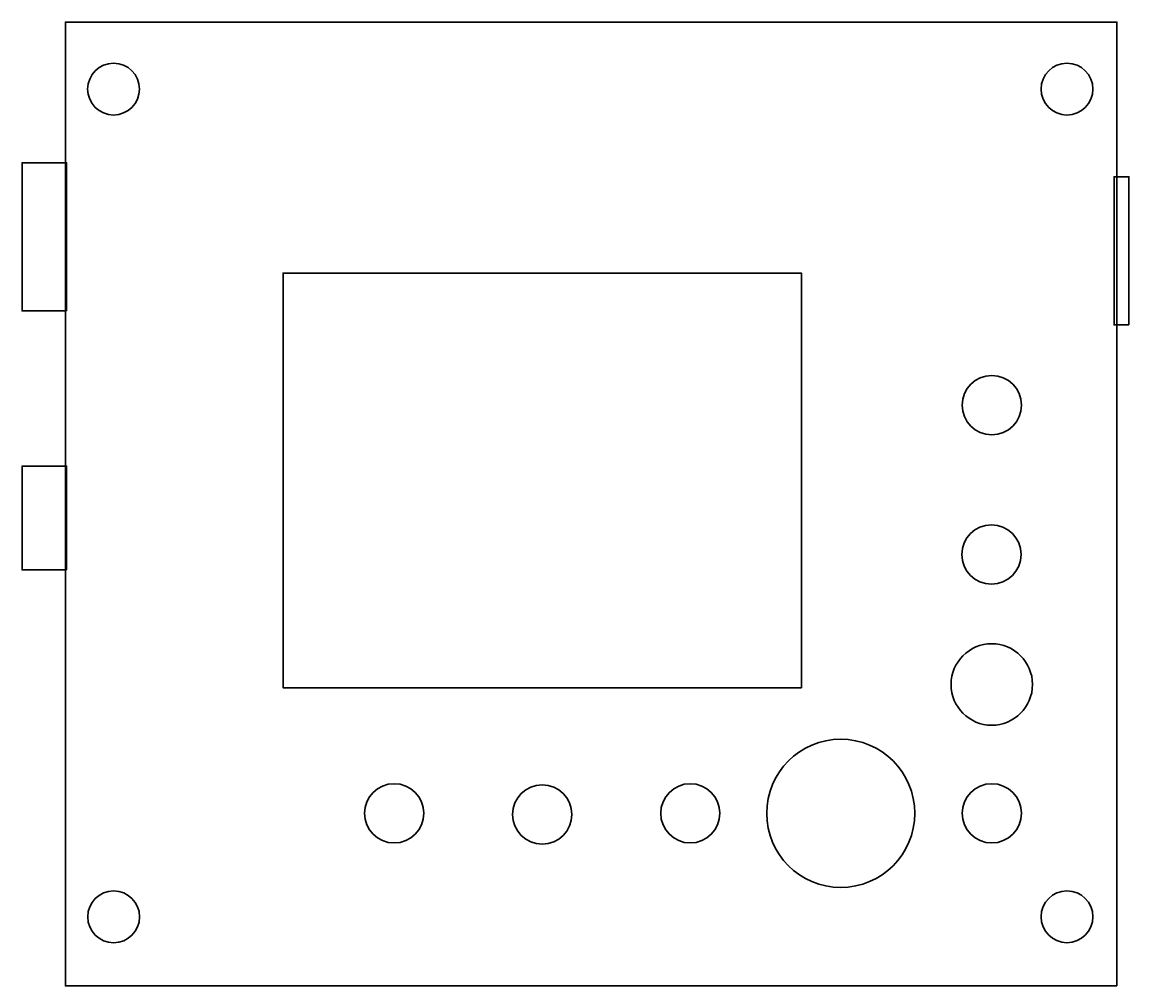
# Model space of a CAD drawing. Header units: inches. Extents: x 35.3 to 110.1, y -88.7 to -23.6.
import ezdxf

# ---------------------------------------------------------------- set-up
doc = ezdxf.new("R2010")
doc.units = ezdxf.units.IN
doc.header["$MEASUREMENT"] = 0
doc.layers.add('Ebene 1', color=7, linetype='Continuous')

msp = doc.modelspace()

# ---------------------------------------------------------------- linework, layer by layer
at = {"layer": 'Ebene 1', "color": 250, "lineweight": 35}
for points in [[(109.246, -88.709), (38.233, -88.709), (38.233, -23.645), (109.246, -23.645), (109.246, -88.709)], [(38.309, -43.136), (35.309, -43.136), (35.309, -33.136), (38.309, -33.136), (38.309, -43.136)], [(110.051, -44.088), (109.051, -44.088), (109.051, -34.088), (110.051, -34.088), (110.051, -44.088)], [(87.934, -68.582), (52.934, -68.582), (52.934, -40.582), (87.934, -40.582), (87.934, -68.582)], [(38.309, -60.622), (35.309, -60.622), (35.309, -53.622), (38.309, -53.622), (38.309, -60.622)]]:
    msp.add_lwpolyline(points, dxfattribs=at)
for points in [[(41.484, -26.416), (42.45, -26.416), (43.234, -27.2), (43.234, -28.166), (43.234, -29.133), (42.45, -29.916), (41.484, -29.916), (40.517, -29.916), (39.734, -29.133), (39.734, -28.166), (39.734, -27.2), (40.517, -26.416), (41.484, -26.416)], [(105.873, -26.416), (106.839, -26.416), (107.623, -27.2), (107.623, -28.166), (107.623, -29.133), (106.839, -29.916), (105.873, -29.916), (104.906, -29.916), (104.123, -29.133), (104.123, -28.166), (104.123, -27.2), (104.906, -26.416), (105.873, -26.416)], [(102.793, -49.502), (102.793, -50.607), (101.898, -51.502), (100.793, -51.502), (99.688, -51.502), (98.793, -50.607), (98.793, -49.502), (98.793, -48.398), (99.688, -47.502), (100.793, -47.502), (101.898, -47.502), (102.793, -48.398), (102.793, -49.502)], [(102.768, -59.588), (102.768, -60.692), (101.872, -61.588), (100.768, -61.588), (99.663, -61.588), (98.768, -60.692), (98.768, -59.588), (98.768, -58.483), (99.663, -57.588), (100.768, -57.588), (101.872, -57.588), (102.768, -58.483), (102.768, -59.588)], [(100.793, -71.112), (99.274, -71.112), (98.043, -69.881), (98.043, -68.362), (98.043, -66.843), (99.274, -65.612), (100.793, -65.612), (102.312, -65.612), (103.543, -66.843), (103.543, -68.362), (103.543, -69.881), (102.312, -71.112), (100.793, -71.112)], [(95.593, -77.061), (95.593, -79.823), (93.354, -82.061), (90.593, -82.061), (87.831, -82.061), (85.593, -79.823), (85.593, -77.061), (85.593, -74.3), (87.831, -72.061), (90.593, -72.061), (93.354, -72.061), (95.593, -74.3), (95.593, -77.061)], [(60.434, -79.061), (59.329, -79.061), (58.434, -78.166), (58.434, -77.061), (58.434, -75.957), (59.329, -75.061), (60.434, -75.061), (61.538, -75.061), (62.434, -75.957), (62.434, -77.061), (62.434, -78.166), (61.538, -79.061), (60.434, -79.061)], [(70.434, -79.136), (69.329, -79.136), (68.434, -78.241), (68.434, -77.136), (68.434, -76.031), (69.329, -75.136), (70.434, -75.136), (71.539, -75.136), (72.434, -76.031), (72.434, -77.136), (72.434, -78.241), (71.539, -79.136), (70.434, -79.136)], [(80.433, -79.061), (79.329, -79.061), (78.433, -78.166), (78.433, -77.061), (78.433, -75.957), (79.329, -75.061), (80.433, -75.061), (81.538, -75.061), (82.433, -75.957), (82.433, -77.061), (82.433, -78.166), (81.538, -79.061), (80.433, -79.061)], [(100.793, -79.061), (99.688, -79.061), (98.793, -78.166), (98.793, -77.061), (98.793, -75.957), (99.688, -75.061), (100.793, -75.061), (101.898, -75.061), (102.793, -75.957), (102.793, -77.061), (102.793, -78.166), (101.898, -79.061), (100.793, -79.061)], [(41.487, -85.799), (40.521, -85.799), (39.737, -85.016), (39.737, -84.049), (39.737, -83.083), (40.521, -82.299), (41.487, -82.299), (42.454, -82.299), (43.237, -83.083), (43.237, -84.049), (43.237, -85.016), (42.454, -85.799), (41.487, -85.799)], [(105.873, -85.793), (104.907, -85.793), (104.123, -85.01), (104.123, -84.043), (104.123, -83.077), (104.907, -82.293), (105.873, -82.293), (106.84, -82.293), (107.623, -83.077), (107.623, -84.043), (107.623, -85.01), (106.84, -85.793), (105.873, -85.793)]]:
    msp.add_open_spline(points, degree=3, knots=[0, 0, 0, 0, 1, 1, 1, 2, 2, 2, 3, 3, 3, 4, 4, 4, 4], dxfattribs=at)

doc.saveas('drawing.dxf')
